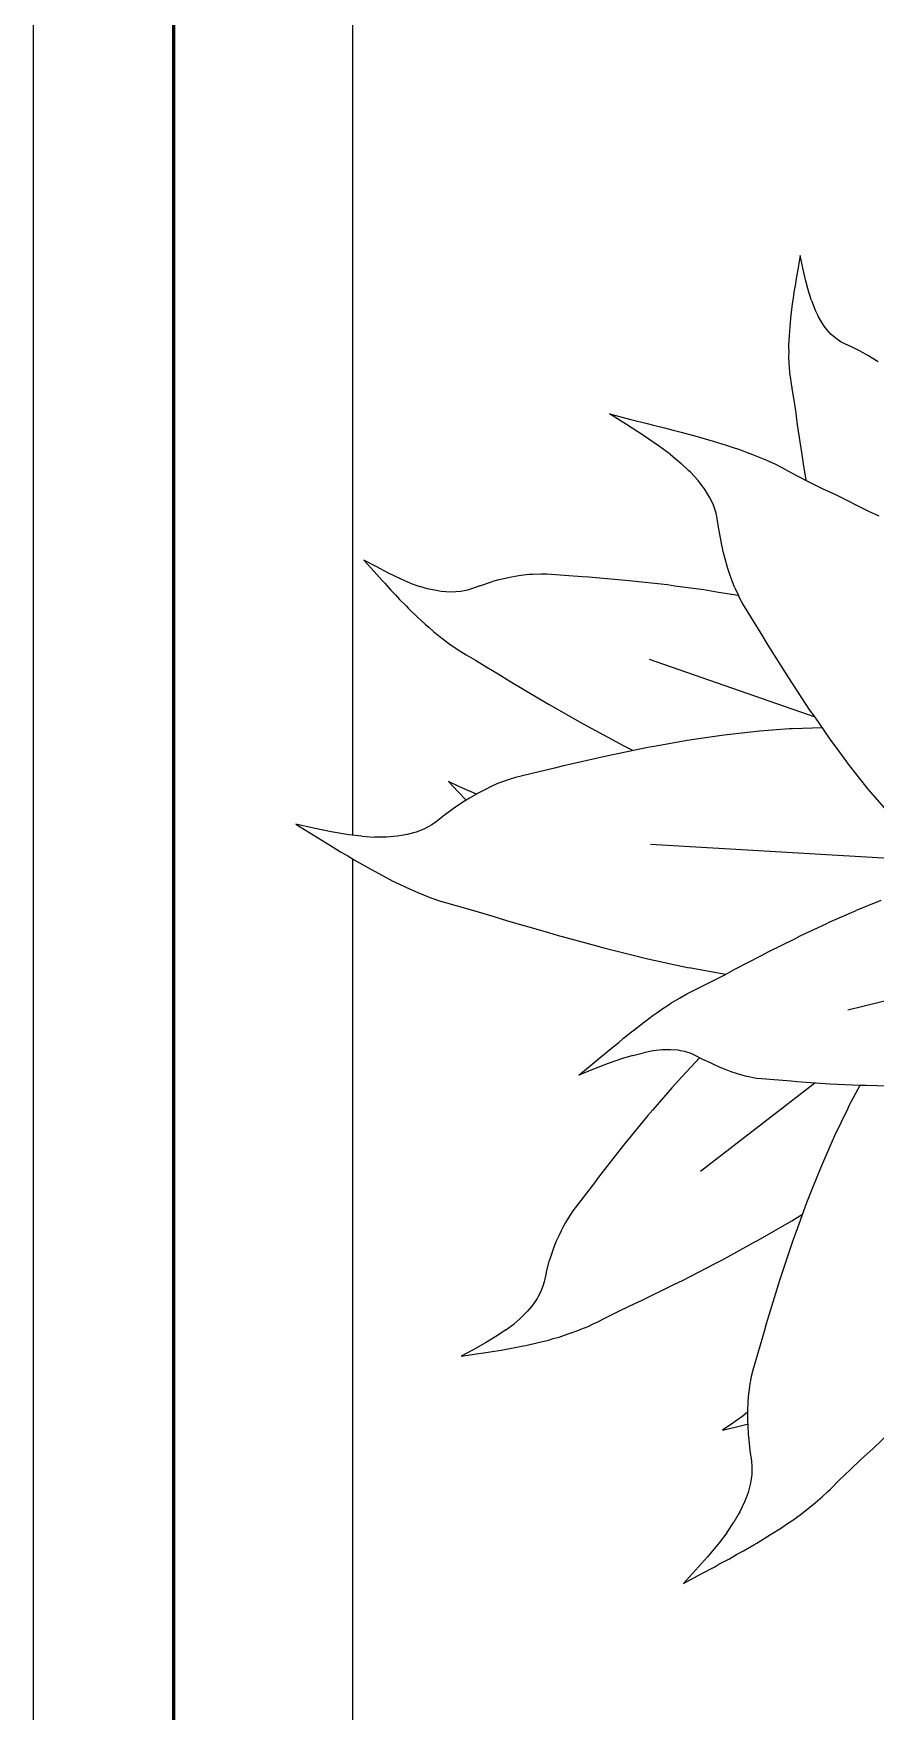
# Model space of a CAD drawing. Header units: metres. Extents: x 244.4 to 340.3, y -4.1 to 64.3.
# Drawn here: x 250.648 to 251.043, y 52.073 to 52.862 of the extents above; entities that cross this region are included whole.
import ezdxf

# ---------------------------------------------------------------- set-up
doc = ezdxf.new("R2010")
doc.units = ezdxf.units.M
doc.layers.add('A-WALL', color=6, linetype='Continuous', lineweight=60)
doc.layers.add('Edges', color=7, linetype='Continuous')

msp = doc.modelspace()

# ---------------------------------------------------------------- linework, layer by layer
at = {"layer": 'A-WALL'}
msp.add_line((250.71353, 52.02208), (250.71353, 53.39208), dxfattribs=at)
at = {"layer": 'Edges'}
for p, q in [((250.64767, 52.02208), (250.64767, 53.46708)), ((250.79767, 52.48514), (250.79767, 53.31708)), ((251.00789, 52.75751), (251.00678, 52.75085)), ((251.00907, 52.75177), (251.00789, 52.75751)), ((251.00585, 52.74576), (251.00566, 52.74412)), ((251.00678, 52.75085), (251.00585, 52.74576)), ((251.01034, 52.74601), (251.00907, 52.75177)), ((251.01185, 52.74031), (251.01034, 52.74601)), ((251.00494, 52.74021), (251.00461, 52.73739)), ((251.00566, 52.74412), (251.00494, 52.74021)), ((251.01314, 52.73628), (251.01185, 52.74031)), ((251.0037, 52.7307), (251.00351, 52.72957)), ((251.00416, 52.73481), (251.0037, 52.7307)), ((251.00461, 52.73739), (251.00416, 52.73481)), ((251.01314, 52.73628), (251.0147, 52.73231)), ((251.01609, 52.7294), (251.0147, 52.73231)), ((251.00299, 52.7241), (251.00263, 52.71969)), ((251.00351, 52.72957), (251.00299, 52.7241)), ((251.01642, 52.7287), (251.01609, 52.7294)), ((251.01828, 52.72556), (251.01642, 52.7287)), ((251.01914, 52.72436), (251.01828, 52.72556)), ((251.02029, 52.72281), (251.01914, 52.72436)), ((251.02246, 52.72041), (251.02029, 52.72281)), ((251.00259, 52.71767), (251.00243, 52.71503)), ((251.00243, 52.71503), (251.00245, 52.7114)), ((251.00263, 52.71969), (251.00259, 52.71767)), ((251.02316, 52.71977), (251.02246, 52.72041)), ((251.02473, 52.71844), (251.02316, 52.71977)), ((251.02713, 52.71682), (251.02473, 52.71844)), ((251.02881, 52.71593), (251.02713, 52.71682)), ((251.03231, 52.71438), (251.02881, 52.71593)), ((251.03567, 52.71267), (251.03231, 52.71438)), ((251.00245, 52.7114), (251.00242, 52.71052)), ((251.00242, 52.71052), (251.00257, 52.70624)), ((251.00257, 52.70624), (251.00266, 52.70536)), ((251.03748, 52.71176), (251.03567, 52.71267)), ((251.03993, 52.71038), (251.03748, 52.71176)), ((251.04175, 52.70923), (251.03993, 52.71038)), ((251.04454, 52.70746), (251.04175, 52.70923)), ((251.00266, 52.70536), (251.0029, 52.7022)), ((251.0029, 52.7022), (251.00328, 52.69959)), ((251.00328, 52.69959), (251.00343, 52.69833)), ((251.00343, 52.69833), (251.00417, 52.69405)), ((251.00417, 52.69405), (251.00502, 52.68865)), ((250.92632, 52.67803), (250.91831, 52.68304)), ((250.91831, 52.68304), (250.92834, 52.68043)), ((251.00502, 52.68865), (251.00576, 52.68337)), ((251.00576, 52.68337), (251.00642, 52.67788)), ((250.93419, 52.673), (250.92632, 52.67803)), ((250.92834, 52.68043), (250.93592, 52.67863)), ((250.93592, 52.67863), (250.93833, 52.6779)), ((250.93833, 52.6779), (250.94408, 52.67658)), ((250.94408, 52.67658), (250.94817, 52.6754)), ((250.94817, 52.6754), (250.95189, 52.67455)), ((250.95189, 52.67455), (250.95777, 52.67286)), ((251.00642, 52.67788), (251.00858, 52.664)), ((250.94177, 52.66782), (250.93419, 52.673)), ((250.94696, 52.66396), (250.94177, 52.66782)), ((250.95777, 52.67286), (250.95938, 52.67249)), ((250.95938, 52.67249), (250.96704, 52.67023)), ((250.96704, 52.67023), (250.97311, 52.6684)), ((250.97311, 52.6684), (250.97585, 52.66741)), ((250.97585, 52.66741), (250.97941, 52.66628)), ((250.94696, 52.66396), (250.95193, 52.65984)), ((250.95546, 52.65652), (250.95193, 52.65984)), ((250.97941, 52.66628), (250.98422, 52.66446)), ((250.98422, 52.66446), (250.98538, 52.66407)), ((250.98538, 52.66407), (250.9909, 52.66183)), ((250.9909, 52.66183), (250.99202, 52.6613)), ((250.99202, 52.6613), (250.99599, 52.65955)), ((250.99599, 52.65955), (250.9992, 52.65788)), ((251.00858, 52.664), (251.0092, 52.65959)), ((251.0092, 52.65959), (251.01056, 52.65188)), ((250.95628, 52.65574), (250.95546, 52.65652)), ((250.95988, 52.65179), (250.95628, 52.65574)), ((250.96122, 52.65009), (250.95988, 52.65179)), ((250.9992, 52.65788), (251.00072, 52.65714)), ((251.00072, 52.65714), (251.00582, 52.65435)), ((251.00582, 52.65435), (251.01216, 52.65105)), ((251.01216, 52.65105), (251.01824, 52.64807)), ((250.96287, 52.64788), (250.96122, 52.65009)), ((250.9653, 52.64399), (250.96287, 52.64788)), ((250.9659, 52.64279), (250.9653, 52.64399)), ((251.01824, 52.64807), (251.02444, 52.64521)), ((251.02444, 52.64521), (251.03996, 52.63742)), ((250.96708, 52.64021), (250.9659, 52.64279)), ((250.96834, 52.63645), (250.96708, 52.64021)), ((250.9689, 52.63393), (250.96834, 52.63645)), ((251.03996, 52.63742), (251.0448, 52.63512)), ((250.96961, 52.62892), (250.9689, 52.63393)), ((250.97056, 52.62399), (250.96961, 52.62892)), ((250.97102, 52.62138), (250.97056, 52.62399)), ((250.97185, 52.61777), (250.97102, 52.62138)), ((250.80857, 52.61133), (250.80288, 52.61443)), ((250.80288, 52.61443), (250.80776, 52.609)), ((250.9726, 52.61504), (250.97185, 52.61777)), ((250.97371, 52.61091), (250.9726, 52.61504)), ((250.80776, 52.609), (250.81145, 52.60478)), ((250.81438, 52.60827), (250.80857, 52.61133)), ((250.81145, 52.60478), (250.81272, 52.6035)), ((250.82032, 52.60543), (250.81438, 52.60827)), ((250.82469, 52.60357), (250.82032, 52.60543)), ((250.85734, 52.60233), (250.86333, 52.60428)), ((250.8663, 52.6051), (250.86333, 52.60428)), ((250.86861, 52.60563), (250.8663, 52.6051)), ((250.87218, 52.60642), (250.86861, 52.60563)), ((250.87561, 52.60696), (250.87218, 52.60642)), ((250.87792, 52.6073), (250.87561, 52.60696)), ((250.88071, 52.60757), (250.87792, 52.6073)), ((250.88222, 52.60765), (250.88071, 52.60757)), ((250.8861, 52.60779), (250.88222, 52.60765)), ((250.88875, 52.60771), (250.8861, 52.60779)), ((250.90537, 52.60652), (250.88875, 52.60771)), ((250.90863, 52.60634), (250.90537, 52.60652)), ((250.92758, 52.60465), (250.90863, 52.60634)), ((250.94548, 52.60269), (250.92758, 52.60465)), ((250.97501, 52.60709), (250.97371, 52.61091)), ((250.97585, 52.60459), (250.97501, 52.60709)), ((250.97701, 52.60165), (250.97585, 52.60459)), ((250.81272, 52.6035), (250.81557, 52.60026)), ((250.81557, 52.60026), (250.81775, 52.59805)), ((250.81775, 52.59805), (250.81965, 52.59592)), ((250.81965, 52.59592), (250.82287, 52.59272)), ((250.82469, 52.60357), (250.82922, 52.60194)), ((250.83272, 52.60093), (250.82922, 52.60194)), ((250.83356, 52.6007), (250.83272, 52.60093)), ((250.8376, 52.59987), (250.83356, 52.6007)), ((250.83925, 52.59966), (250.8376, 52.59987)), ((250.84142, 52.59942), (250.83925, 52.59966)), ((250.84504, 52.59933), (250.84142, 52.59942)), ((250.8461, 52.5994), (250.84504, 52.59933)), ((250.84838, 52.59962), (250.8461, 52.5994)), ((250.85151, 52.60024), (250.84838, 52.59962)), ((250.85349, 52.60086), (250.85151, 52.60024)), ((250.85734, 52.60233), (250.85349, 52.60086)), ((250.94901, 52.60218), (250.94548, 52.60269)), ((250.96252, 52.60038), (250.94901, 52.60218)), ((250.96947, 52.5992), (250.96252, 52.60038)), ((250.97872, 52.59771), (250.96947, 52.5992)), ((250.97701, 52.60165), (250.97882, 52.59769)), ((250.97882, 52.59769), (250.97872, 52.59771)), ((250.97947, 52.59628), (250.97882, 52.59769)), ((250.98086, 52.59379), (250.97947, 52.59628)), ((250.82287, 52.59272), (250.82372, 52.59179)), ((250.82372, 52.59179), (250.82808, 52.58759)), ((250.99026, 52.57861), (250.98086, 52.59379)), ((250.82808, 52.58759), (250.83165, 52.58425)), ((250.83165, 52.58425), (250.83338, 52.5828)), ((250.83338, 52.5828), (250.83558, 52.58083)), ((250.83558, 52.58083), (250.83876, 52.5783)), ((250.83876, 52.5783), (250.83951, 52.57766)), ((250.83951, 52.57766), (250.84338, 52.57477)), ((250.84338, 52.57477), (250.84421, 52.57422)), ((250.84421, 52.57422), (250.84717, 52.57217)), ((250.84717, 52.57217), (250.84974, 52.5706)), ((250.99197, 52.57568), (250.99026, 52.57861)), ((251.00257, 52.55901), (250.99197, 52.57568)), ((250.84974, 52.5706), (250.85096, 52.56983)), ((250.85096, 52.56983), (250.85528, 52.56736)), ((250.85528, 52.56736), (250.8607, 52.56416)), ((251.01486, 52.5406), (250.93701, 52.56771)), ((250.8607, 52.56416), (250.86596, 52.56096)), ((250.86596, 52.56096), (250.87138, 52.55755)), ((250.87138, 52.55755), (250.88544, 52.54926)), ((251.01247, 52.54393), (251.00257, 52.55901)), ((250.88544, 52.54926), (250.88987, 52.54658)), ((250.88987, 52.54658), (250.90453, 52.5383)), ((251.01455, 52.54105), (251.01247, 52.54393)), ((251.02196, 52.53022), (251.01455, 52.54105)), ((250.90453, 52.5383), (250.90762, 52.53651)), ((250.90762, 52.53651), (250.92323, 52.52813)), ((250.98324, 52.53339), (250.97221, 52.5322)), ((250.98868, 52.53405), (250.98324, 52.53339)), ((251.00286, 52.53505), (250.98868, 52.53405)), ((251.00421, 52.53516), (251.00286, 52.53505)), ((251.01831, 52.53555), (251.00421, 52.53516)), ((250.93633, 52.52634), (250.91685, 52.52233)), ((250.92323, 52.52813), (250.92469, 52.52733)), ((250.92469, 52.52733), (250.92945, 52.52492)), ((250.9402, 52.52698), (250.93633, 52.52634)), ((250.95477, 52.52963), (250.9402, 52.52698)), ((250.96233, 52.53068), (250.95477, 52.52963)), ((250.97221, 52.5322), (250.96233, 52.53068)), ((251.02603, 52.52484), (251.02196, 52.53022)), ((251.03107, 52.51785), (251.02603, 52.52484)), ((250.89603, 52.51763), (250.8925, 52.51669)), ((250.91685, 52.52233), (250.89603, 52.51763)), ((251.03704, 52.51042), (251.03107, 52.51785)), ((250.84786, 52.50786), (250.84255, 52.51034)), ((250.84255, 52.51034), (250.84724, 52.50548)), ((250.86538, 52.5092), (250.86238, 52.50788)), ((250.86701, 52.50982), (250.86538, 52.5092)), ((250.87118, 52.51138), (250.86701, 52.50982)), ((250.87408, 52.51222), (250.87118, 52.51138)), ((250.8925, 52.51669), (250.87408, 52.51222)), ((251.03984, 52.50678), (251.03704, 52.51042)), ((250.84724, 52.50548), (250.85077, 52.5017)), ((250.85325, 52.50545), (250.84786, 52.50786)), ((250.85254, 52.50254), (250.85009, 52.50109)), ((250.85077, 52.5017), (250.8509, 52.50157)), ((250.85575, 52.50446), (250.85254, 52.50254)), ((250.85575, 52.50446), (250.85325, 52.50545)), ((250.85628, 52.50477), (250.85575, 52.50446)), ((250.85994, 52.50665), (250.85628, 52.50477)), ((250.86238, 52.50788), (250.85994, 52.50665)), ((251.04759, 52.49785), (251.03984, 52.50678)), ((250.84077, 52.49454), (250.83683, 52.49139)), ((250.84482, 52.49746), (250.84077, 52.49454)), ((250.84698, 52.49904), (250.84482, 52.49746)), ((250.85009, 52.50109), (250.84698, 52.49904)), ((250.77926, 52.4885), (250.77097, 52.49032)), ((250.77097, 52.49032), (250.77908, 52.48537)), ((250.77908, 52.48537), (250.78516, 52.4815)), ((250.78756, 52.48678), (250.77926, 52.4885)), ((250.79587, 52.48537), (250.78756, 52.48678)), ((250.80183, 52.48462), (250.79587, 52.48537)), ((250.82322, 52.4854), (250.8206, 52.48493)), ((250.82751, 52.48656), (250.82322, 52.4854)), ((250.82873, 52.48702), (250.82751, 52.48656)), ((250.83131, 52.48809), (250.82873, 52.48702)), ((250.83473, 52.48994), (250.83131, 52.48809)), ((250.83683, 52.49139), (250.83473, 52.48994)), ((250.78516, 52.4815), (250.78719, 52.48037)), ((250.78719, 52.48037), (250.79184, 52.4774)), ((250.80183, 52.48462), (250.80786, 52.48421)), ((250.8124, 52.4842), (250.80786, 52.48421)), ((250.81348, 52.48421), (250.8124, 52.4842)), ((250.81856, 52.48461), (250.81348, 52.48421)), ((250.8206, 52.48493), (250.81856, 52.48461)), ((251.07621, 52.4727), (250.93754, 52.4807)), ((250.79184, 52.4774), (250.7953, 52.47546)), ((250.7953, 52.47546), (250.79834, 52.47353)), ((250.79767, 52.02208), (250.79767, 52.47395)), ((250.79834, 52.47353), (250.80337, 52.47073)), ((250.80337, 52.47073), (250.8047, 52.4699)), ((250.8047, 52.4699), (250.81137, 52.46629)), ((250.81137, 52.46629), (250.81675, 52.46346)), ((250.81675, 52.46346), (250.81929, 52.46229)), ((250.81929, 52.46229), (250.82253, 52.46067)), ((250.82253, 52.46067), (250.8271, 52.45869)), ((250.8271, 52.45869), (250.82819, 52.45818)), ((250.82819, 52.45818), (250.83362, 52.45601)), ((250.83362, 52.45601), (250.83477, 52.45562)), ((250.83477, 52.45562), (250.83882, 52.45417)), ((250.83882, 52.45417), (250.84227, 52.45316)), ((251.04571, 52.45451), (251.03415, 52.44983)), ((250.84227, 52.45316), (250.8439, 52.45266)), ((250.8439, 52.45266), (250.84958, 52.45117)), ((250.84958, 52.45117), (250.85663, 52.44918)), ((250.85663, 52.44918), (250.8634, 52.44714)), ((250.8634, 52.44714), (250.87031, 52.44492)), ((251.02151, 52.44426), (251.03415, 52.44983)), ((250.87031, 52.44492), (250.88806, 52.43982)), ((250.88806, 52.43982), (250.89361, 52.43813)), ((250.89361, 52.43813), (250.91177, 52.43327)), ((251.00784, 52.43781), (251.02038, 52.4437)), ((251.02038, 52.4437), (251.02151, 52.44426)), ((250.91177, 52.43327), (250.91556, 52.4322)), ((250.91556, 52.4322), (250.93447, 52.42757)), ((250.9894, 52.42846), (250.99311, 52.43047)), ((250.99311, 52.43047), (251.00536, 52.43652)), ((251.00536, 52.43652), (251.00784, 52.43781)), ((250.93447, 52.42757), (250.93623, 52.42712)), ((250.93623, 52.42712), (250.95566, 52.42289)), ((250.97272, 52.41972), (250.95566, 52.42289)), ((250.97723, 52.42223), (250.9894, 52.42846)), ((250.95862, 52.4127), (250.96277, 52.41464)), ((250.96277, 52.41464), (250.96781, 52.41713)), ((250.96781, 52.41713), (250.97253, 52.41961)), ((250.97253, 52.41961), (250.97272, 52.41972)), ((250.97272, 52.41972), (250.97723, 52.42223)), ((251.078, 52.41453), (251.03024, 52.40297)), ((250.94708, 52.40617), (250.95108, 52.40864)), ((250.95108, 52.40864), (250.95193, 52.4091)), ((250.95193, 52.4091), (250.95489, 52.41081)), ((250.95489, 52.41081), (250.95744, 52.41208)), ((250.95744, 52.41208), (250.95862, 52.4127)), ((250.93464, 52.39738), (250.93862, 52.40039)), ((250.93862, 52.40039), (250.94053, 52.40167)), ((250.94053, 52.40167), (250.9429, 52.40341)), ((250.9429, 52.40341), (250.94629, 52.40562)), ((250.94629, 52.40562), (250.94708, 52.40617)), ((250.92485, 52.38977), (250.92866, 52.39272)), ((250.92866, 52.39272), (250.92964, 52.39357)), ((250.92964, 52.39357), (250.93464, 52.39738)), ((250.91641, 52.38271), (250.91992, 52.38575)), ((250.91992, 52.38575), (250.92258, 52.3878)), ((250.92258, 52.3878), (250.92485, 52.38977)), ((250.92928, 52.38171), (250.93422, 52.38295)), ((250.93796, 52.38365), (250.93422, 52.38295)), ((250.93884, 52.38381), (250.93796, 52.38365)), ((250.94303, 52.38426), (250.93884, 52.38381)), ((250.94473, 52.38432), (250.94303, 52.38426)), ((250.9469, 52.38434), (250.94473, 52.38432)), ((250.9505, 52.38407), (250.9469, 52.38434)), ((250.95155, 52.3839), (250.9505, 52.38407)), ((250.95374, 52.38345), (250.95155, 52.3839)), ((250.95671, 52.3825), (250.95374, 52.38345)), ((250.90384, 52.37238), (250.91017, 52.37754)), ((250.91075, 52.37514), (250.90384, 52.37238)), ((250.91017, 52.37754), (250.91483, 52.38151)), ((250.9176, 52.3778), (250.91075, 52.37514)), ((250.91483, 52.38151), (250.91641, 52.38271)), ((250.92442, 52.38021), (250.9176, 52.3778)), ((250.92928, 52.38171), (250.92442, 52.38021)), ((250.95861, 52.37852), (250.95232, 52.37157)), ((250.95857, 52.38169), (250.95671, 52.3825)), ((250.96209, 52.3798), (250.95857, 52.38169)), ((250.96063, 52.38058), (250.95861, 52.37852)), ((250.96566, 52.37812), (250.96209, 52.3798)), ((250.96754, 52.3772), (250.96566, 52.37812)), ((250.97021, 52.37604), (250.96754, 52.3772)), ((250.9723, 52.37525), (250.97021, 52.37604)), ((250.97544, 52.37403), (250.9723, 52.37525)), ((250.95232, 52.37157), (250.94753, 52.3664)), ((251.01469, 52.36871), (250.96097, 52.32719)), ((250.97846, 52.37308), (250.97544, 52.37403)), ((250.98045, 52.37245), (250.97846, 52.37308)), ((250.98285, 52.37183), (250.98045, 52.37245)), ((250.98741, 52.37089), (250.98285, 52.37183)), ((250.98964, 52.37062), (250.98741, 52.37089)), ((251.00365, 52.36953), (250.98964, 52.37062)), ((251.00631, 52.36926), (251.00365, 52.36953)), ((251.02183, 52.36824), (251.00631, 52.36926)), ((251.03602, 52.36752), (251.02183, 52.36824)), ((251.03594, 52.36752), (251.03076, 52.35797)), ((251.03882, 52.3675), (251.03602, 52.36752)), ((251.04914, 52.36717), (251.03882, 52.3675)), ((250.94753, 52.3664), (250.93865, 52.35606)), ((250.9363, 52.35339), (250.92488, 52.33946)), ((250.93865, 52.35606), (250.9363, 52.35339)), ((251.03018, 52.35674), (251.02396, 52.34396)), ((251.03076, 52.35797), (251.03018, 52.35674)), ((251.02396, 52.34396), (251.02181, 52.33891)), ((250.92488, 52.33946), (250.91311, 52.3245)), ((251.02181, 52.33891), (251.01733, 52.32877)), ((251.01733, 52.32877), (251.01371, 52.31946)), ((250.91118, 52.32188), (250.90111, 52.3086)), ((250.91311, 52.3245), (250.91118, 52.32188)), ((251.01083, 52.31238), (251.00585, 52.29844)), ((251.01371, 52.31946), (251.01083, 52.31238)), ((250.89959, 52.30643), (250.89759, 52.3031)), ((250.90111, 52.3086), (250.89959, 52.30643)), ((250.98807, 52.29482), (251.00398, 52.30403)), ((251.00398, 52.30403), (251.00894, 52.30709)), ((250.89455, 52.29719), (250.89313, 52.29402)), ((250.89553, 52.2993), (250.89455, 52.29719)), ((250.89683, 52.3018), (250.89553, 52.2993)), ((250.89759, 52.3031), (250.89683, 52.3018)), ((251.00585, 52.29844), (251.00446, 52.29476)), ((250.89103, 52.28837), (250.89009, 52.28543)), ((250.89185, 52.29059), (250.89103, 52.28837)), ((250.89313, 52.29402), (250.89185, 52.29059)), ((250.97106, 52.28553), (250.9866, 52.29403)), ((250.9866, 52.29403), (250.98807, 52.29482)), ((251.00446, 52.29476), (250.9982, 52.27589)), ((250.88846, 52.27935), (250.89009, 52.28543)), ((250.95293, 52.27616), (250.96787, 52.28392)), ((250.96787, 52.28392), (250.97106, 52.28553)), ((250.88702, 52.27333), (250.88584, 52.27037)), ((250.88759, 52.27532), (250.88702, 52.27333)), ((250.88846, 52.27935), (250.88759, 52.27532)), ((250.93364, 52.26666), (250.94826, 52.27391)), ((250.94826, 52.27391), (250.95293, 52.27616)), ((250.9982, 52.27589), (250.99186, 52.25551)), ((250.88426, 52.26742), (250.8822, 52.26443)), ((250.88478, 52.26834), (250.88426, 52.26742)), ((250.88584, 52.27037), (250.88478, 52.26834)), ((250.92783, 52.26398), (250.93364, 52.26666)), ((250.87618, 52.25797), (250.87343, 52.25559)), ((250.87684, 52.25854), (250.87618, 52.25797)), ((250.87974, 52.26147), (250.87684, 52.25854)), ((250.88082, 52.26274), (250.87974, 52.26147)), ((250.8822, 52.26443), (250.88082, 52.26274)), ((250.9122, 52.25626), (250.91663, 52.25853)), ((250.91663, 52.25853), (250.92227, 52.26133)), ((250.92227, 52.26133), (250.92783, 52.26398)), ((250.86565, 52.25003), (250.86002, 52.24661)), ((250.86959, 52.25268), (250.86565, 52.25003)), ((250.86959, 52.25268), (250.87343, 52.25559)), ((250.89174, 52.24862), (250.89459, 52.24938)), ((250.89459, 52.24938), (250.89844, 52.25066)), ((250.89844, 52.25066), (250.89939, 52.25095)), ((250.89939, 52.25095), (250.90392, 52.2526)), ((250.90392, 52.2526), (250.90484, 52.253)), ((250.90484, 52.253), (250.90817, 52.25436)), ((250.90817, 52.25436), (250.91088, 52.25566)), ((250.91088, 52.25566), (250.9122, 52.25626)), ((250.9909, 52.25198), (250.98556, 52.2338)), ((250.99186, 52.25551), (250.9909, 52.25198)), ((250.85429, 52.24341), (250.84858, 52.24034)), ((250.84858, 52.24034), (250.8558, 52.24146)), ((250.86002, 52.24661), (250.85429, 52.24341)), ((250.8558, 52.24146), (250.86134, 52.24225)), ((250.86134, 52.24225), (250.86311, 52.24261)), ((250.86311, 52.24261), (250.86738, 52.24323)), ((250.86738, 52.24323), (250.87043, 52.24385)), ((250.87043, 52.24385), (250.87324, 52.24428)), ((250.87324, 52.24428), (250.87769, 52.24523)), ((250.87769, 52.24523), (250.87892, 52.24543)), ((250.87892, 52.24543), (250.88482, 52.24679)), ((250.88482, 52.24679), (250.88958, 52.24796)), ((250.88958, 52.24796), (250.89174, 52.24862)), ((250.98556, 52.2338), (250.98485, 52.23087)), ((250.98411, 52.22648), (250.98383, 52.22475)), ((250.98485, 52.23087), (250.98411, 52.22648)), ((250.98332, 52.21877), (250.98311, 52.21466)), ((250.98348, 52.22149), (250.98332, 52.21877)), ((250.98383, 52.22475), (250.98348, 52.22149)), ((250.98101, 52.21237), (250.97623, 52.20891)), ((250.98312, 52.21404), (250.98101, 52.21237)), ((250.98311, 52.21466), (250.98318, 52.2103)), ((250.98318, 52.2103), (250.98321, 52.20746)), ((251.04197, 52.19688), (251.05526, 52.20971)), ((250.97623, 52.20891), (250.97143, 52.20555)), ((250.97143, 52.20555), (250.97799, 52.20718)), ((250.97799, 52.20718), (250.98302, 52.20835)), ((250.98302, 52.20835), (250.9832, 52.2084)), ((250.98321, 52.20746), (250.98343, 52.20374)), ((250.98343, 52.20374), (250.98372, 52.20108)), ((250.98372, 52.20108), (250.98422, 52.19611)), ((250.98422, 52.19611), (250.98498, 52.19112)), ((251.03658, 52.19201), (251.04197, 52.19688)), ((250.98498, 52.19112), (250.98519, 52.18858)), ((250.98519, 52.18858), (250.98508, 52.18469)), ((251.02619, 52.18205), (251.03143, 52.18716)), ((251.03143, 52.18716), (251.03658, 52.19201)), ((250.9845, 52.18064), (250.98336, 52.17634)), ((250.98472, 52.18192), (250.9845, 52.18064)), ((250.98508, 52.18469), (250.98472, 52.18192)), ((251.02206, 52.17787), (251.02619, 52.18205)), ((250.98172, 52.17191), (250.97952, 52.16731)), ((250.98246, 52.17383), (250.98172, 52.17191)), ((250.98336, 52.17634), (250.98246, 52.17383)), ((251.00942, 52.16703), (251.01402, 52.17065)), ((251.01402, 52.17065), (251.01492, 52.17145)), ((251.01492, 52.17145), (251.01821, 52.17423)), ((251.01821, 52.17423), (251.0208, 52.17672)), ((251.0208, 52.17672), (251.02206, 52.17787)), ((250.97334, 52.15742), (250.97671, 52.16244)), ((250.97899, 52.16638), (250.97671, 52.16244)), ((250.97952, 52.16731), (250.97899, 52.16638)), ((251.00141, 52.16139), (251.00444, 52.16338)), ((251.00444, 52.16338), (251.00843, 52.16634)), ((251.00843, 52.16634), (251.00942, 52.16703)), ((250.97334, 52.15742), (250.96972, 52.15264)), ((250.98752, 52.15255), (250.99398, 52.15653)), ((250.99398, 52.15653), (250.99913, 52.15977)), ((250.99913, 52.15977), (251.00141, 52.16139)), ((250.96972, 52.15264), (250.96434, 52.14615)), ((250.9746, 52.14516), (250.97801, 52.14719)), ((250.97801, 52.14719), (250.9812, 52.14886)), ((250.9812, 52.14886), (250.98614, 52.15181)), ((250.98614, 52.15181), (250.98752, 52.15255)), ((250.9587, 52.13982), (250.95297, 52.13355)), ((250.96434, 52.14615), (250.9587, 52.13982)), ((250.96132, 52.1381), (250.96771, 52.14143)), ((250.96771, 52.14143), (250.9697, 52.14263)), ((250.9697, 52.14263), (250.9746, 52.14516)), ((250.95297, 52.13355), (250.96132, 52.1381))]:
    msp.add_line(p, q, dxfattribs=at)

doc.saveas('drawing.dxf')
